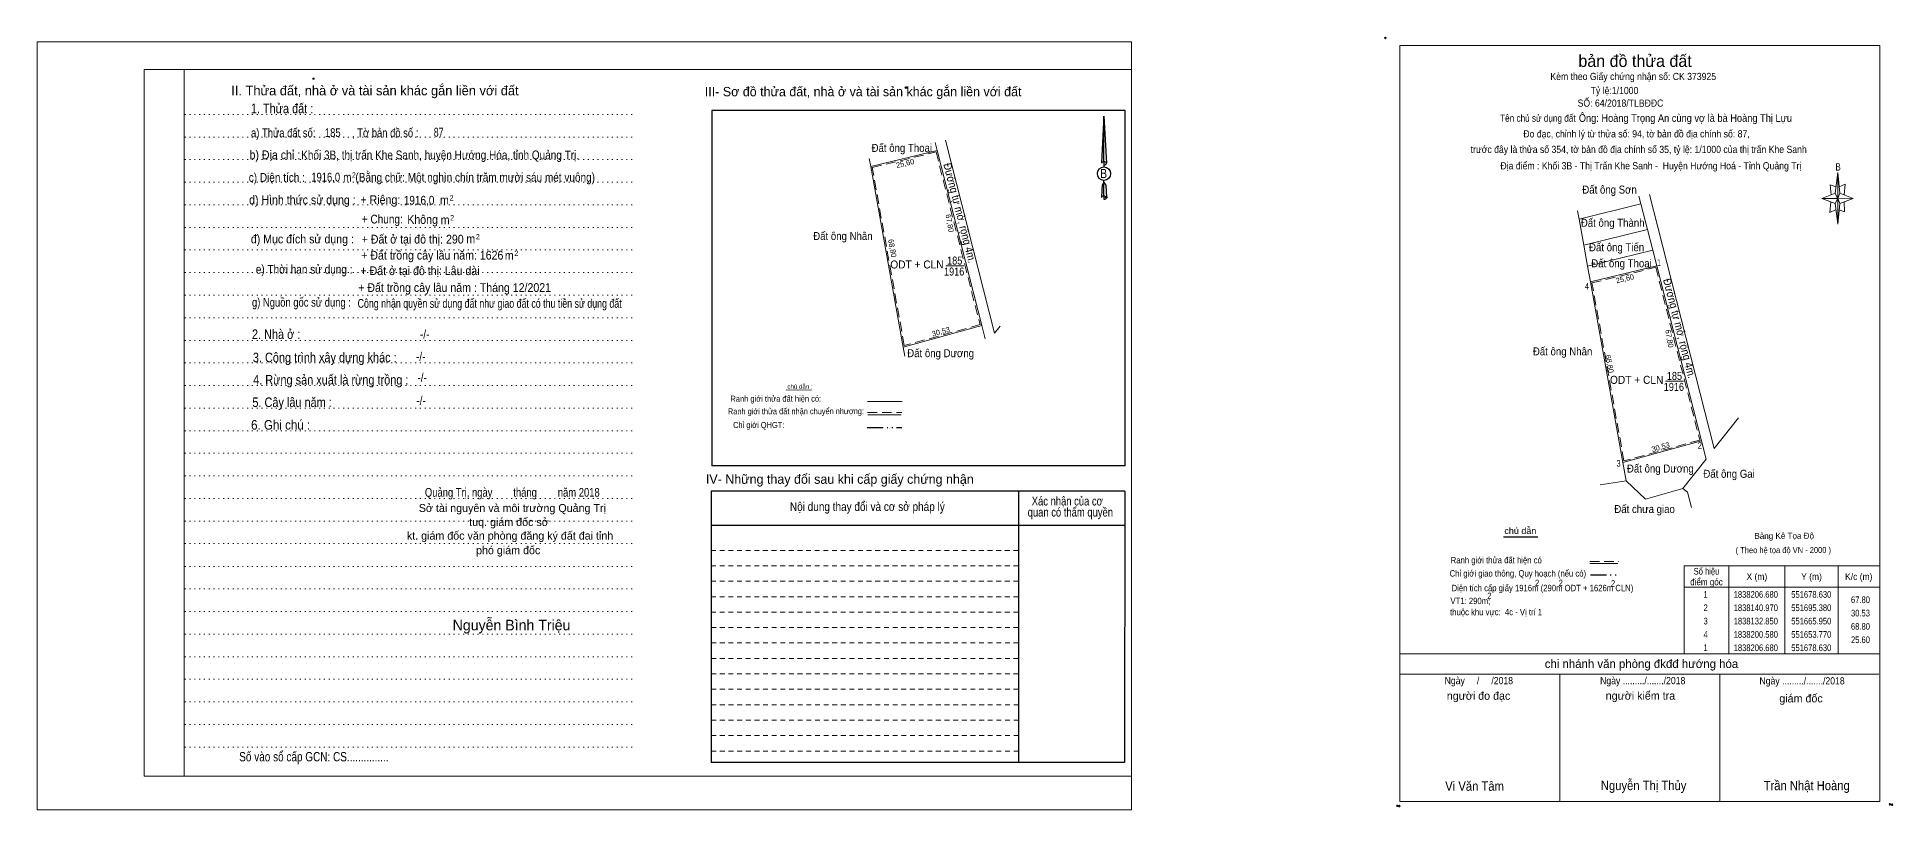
# Model space of a CAD drawing. Header units: metres. Extents: x 549942 to 551767, y 1838001 to 1838294.
# Drawn here: x 551071 to 551767, y 1838003 to 1838292 of the extents above; entities that cross this region are included whole.
import ezdxf
from ezdxf.enums import TextEntityAlignment as Align

# ---------------------------------------------------------------- set-up
doc = ezdxf.new("R2010")
doc.units = ezdxf.units.M
doc.header["$LTSCALE"] = 1.2
doc.header["$PDMODE"] = 32
doc.header["$PDSIZE"] = 0.6
for name, pattern in [('DASH_DOUBLE_DOT', [9.2, 5, -1.2, 0.3, -1.2, 0.3, -1.2]), ('DOTTED', [1.5, 0.3, -1.2]), ('MEDIUM_DASHED', [4.5, 3, -1.5]), ('SHORT_DASHED', [2.7, 1.5, -1.2])]:
    doc.linetypes.add(name, pattern=pattern)
for name, color, linetype, lineweight in [('1', 7, 'DOTTED', 13), ('10', 7, 'Continuous', 13), ('16', 7, 'Continuous', 25), ('18', 7, 'Continuous', 25), ('2', 7, 'SHORT_DASHED', 13), ('28', 7, 'Continuous', 25), ('5', 7, 'Continuous', 13), ('52', 7, 'Continuous', 13), ('55', 7, 'Continuous', 13), ('63', 7, 'Continuous', 13)]:
    doc.layers.add(name, color=color, linetype=linetype, lineweight=lineweight)
doc.layers.add('34', color=7, linetype='Continuous')

msp = doc.modelspace()

# ---------------------------------------------------------------- linework, layer by layer
at = {"layer": '1', "linetype": 'Continuous'}
for p, q in [((551111.48, 1838280.22), (551481.68, 1838280.22)), ((551111.48, 1838280.22), (551111.48, 1838015.22)), ((551481.68, 1838280.22), (551481.68, 1838012.98)), ((551111.48, 1838015.22), (551481.68, 1838015.22))]:
    msp.add_line(p, q, dxfattribs=at)
at = {"layer": '1'}
for p, q in [((551126.48, 1838280.22), (551126.48, 1838015.22)), ((551126.48, 1838280.22), (551126.48, 1838015.22)), ((551126.64, 1838263.38), (551295.72, 1838263.38)), ((551126.64, 1838254.94), (551295.72, 1838254.94)), ((551126.64, 1838246.46), (551295.72, 1838246.46)), ((551126.64, 1838237.98), (551295.72, 1838237.98)), ((551126.64, 1838229.5), (551295.72, 1838229.5)), ((551126.64, 1838221.02), (551295.72, 1838221.02)), ((551126.64, 1838212.58), (551295.72, 1838212.58)), ((551126.64, 1838204.1), (551295.72, 1838204.1)), ((551126.64, 1838195.62), (551295.72, 1838195.62)), ((551126.64, 1838187.14), (551295.72, 1838187.14)), ((551126.64, 1838178.7), (551295.72, 1838178.7)), ((551126.64, 1838170.22), (551295.72, 1838170.22)), ((551126.64, 1838161.74), (551295.72, 1838161.74)), ((551126.64, 1838153.26), (551295.72, 1838153.26)), ((551126.64, 1838144.78), (551295.72, 1838144.78)), ((551126.64, 1838136.34), (551295.72, 1838136.34)), ((551126.64, 1838127.86), (551295.72, 1838127.86)), ((551126.64, 1838119.38), (551295.72, 1838119.38)), ((551126.64, 1838110.94), (551295.72, 1838110.94)), ((551126.64, 1838102.46), (551295.72, 1838102.46)), ((551126.64, 1838093.94), (551295.72, 1838093.94)), ((551126.64, 1838085.5), (551295.72, 1838085.5)), ((551126.64, 1838077.06), (551295.72, 1838077.06)), ((551126.64, 1838068.54), (551295.72, 1838068.54)), ((551126.64, 1838060.06), (551295.72, 1838060.06)), ((551126.64, 1838051.62), (551295.72, 1838051.62)), ((551126.64, 1838043.14), (551295.72, 1838043.14)), ((551126.64, 1838034.66), (551295.72, 1838034.66)), ((551126.64, 1838026.18), (551295.72, 1838026.18))]:
    msp.add_line(p, q, dxfattribs=at)
at = {"layer": '1', "linetype": 'Continuous'}
for points in [[(551071.28, 1838002.62), (551481.68, 1838002.62), (551481.68, 1838290.62), (551071.28, 1838290.62)], [(551126.48, 1838280.22), (551481.68, 1838280.22), (551481.68, 1838015.22), (551126.48, 1838015.22)]]:
    msp.add_lwpolyline(points, close=True, dxfattribs=at)
at = {"layer": '10'}
for p, q in [((551430.33, 1838181.45), (551411.91, 1838253.72)), ((551383.88, 1838243.84), (551408.74, 1838249.94)), ((551672.7, 1838229.93), (551671.97, 1838232.77)), ((551648.88, 1838227.25), (551649.5, 1838224.19)), ((551672.7, 1838229.93), (551649.5, 1838224.19)), ((551675.17, 1838220.24), (551672.7, 1838229.93)), ((551677.15, 1838212.49), (551675.17, 1838220.24)), ((551652.7, 1838206.48), (551651.28, 1838214.35)), ((551412.07, 1838206.59), (551418.81, 1838206.59)), ((551396.06, 1838176.11), (551425.49, 1838184.23)), ((551426.75, 1838179.31), (551425.49, 1838184.23)), ((551430.33, 1838181.45), (551432.39, 1838184.06)), ((551396.66, 1838172.77), (551396.06, 1838176.11)), ((551681.96, 1838163.33), (551688.7, 1838163.33)), ((551700.22, 1838138.19), (551709.26, 1838149.66)), ((551697.11, 1838134.19), (551695.38, 1838140.97)), ((551667.19, 1838125.96), (551665.95, 1838132.85)), ((551667.19, 1838125.96), (551657.43, 1838124.53)), ((551688.37, 1838123.13), (551690.2, 1838121.75)), ((551690.2, 1838121.75), (551691.61, 1838116))]:
    msp.add_line(p, q, dxfattribs=at)
for points in [[(551396.06, 1838176.11), (551383.88, 1838243.84), (551383.34, 1838246.83)], [(551425.49, 1838184.23), (551408.74, 1838249.94), (551407.99, 1838252.89)], [(551700.22, 1838138.19), (551679.06, 1838221.2), (551675.93, 1838233.43)], [(551675.17, 1838220.24), (551651.28, 1838214.35), (551649.5, 1838224.19)], [(551695.38, 1838140.97), (551678.63, 1838206.68), (551677.15, 1838212.49)], [(551665.95, 1838132.85), (551653.77, 1838200.58), (551652.7, 1838206.48)], [(551667.19, 1838125.96), (551674.43, 1838119.18), (551688.37, 1838123.13), (551697.11, 1838134.19)]]:
    msp.add_lwpolyline(points, dxfattribs=at)
at = {"layer": '10', "linetype": 'MEDIUM_DASHED'}
msp.add_lwpolyline([(551408.38, 1838249.34), (551424.88, 1838184.58), (551396.46, 1838176.74), (551384.46, 1838243.47)], close=True, dxfattribs=at)
at = {"layer": '16'}
msp.add_line((551634.05, 1838104.87), (551621.17, 1838104.87), dxfattribs=at)
at = {"layer": '18'}
for p, q in [((551471.32, 1838262.82), (551472.24, 1838245.1)), ((551471.32, 1838262.82), (551472.24, 1838245.1)), ((551471.32, 1838262.82), (551472.24, 1838245.1)), ((551470.56, 1838247.9), (551470.4, 1838245.14)), ((551471.32, 1838245.7), (551471.32, 1838245.02)), ((551471.32, 1838245.02), (551471.32, 1838244.5)), ((551471.32, 1838244.5), (551471.32, 1838243.82)), ((551471.32, 1838244.5), (551471.32, 1838243.82)), ((551471.32, 1838244.5), (551471.32, 1838243.82)), ((551472.24, 1838245.1), (551472.24, 1838245.14)), ((551471.32, 1838237.9), (551471.32, 1838238.7)), ((551471.32, 1838237.9), (551471.32, 1838238.7)), ((551471.32, 1838237.9), (551471.32, 1838238.7)), ((551471.32, 1838237.9), (551472, 1838236.9)), ((551471.32, 1838237.9), (551472, 1838236.9)), ((551471.32, 1838237.9), (551472, 1838236.9)), ((551471.32, 1838232.9), (551471.32, 1838232.22)), ((551472, 1838236.9), (551472.24, 1838232.3)), ((551472, 1838236.9), (551472.24, 1838232.3)), ((551472, 1838236.9), (551472.24, 1838232.3)), ((551471.32, 1838232.22), (551471.32, 1838231.7))]:
    msp.add_line(p, q, dxfattribs=at)
for points in [[(551471.32, 1838245.7), (551471.32, 1838262.82), (551470.56, 1838247.9)], [(551471.32, 1838232.9), (551471.32, 1838237.9), (551470.64, 1838236.9), (551470.56, 1838235.02), (551470.4, 1838232.3)]]:
    msp.add_lwpolyline(points, dxfattribs=at)
msp.add_ellipse((551471.357, 1838241.209), major_axis=(0, 2.516), ratio=0.983453, dxfattribs=at)
for centre, start_param, end_param in [((551471.358, 1838245.086), 1.5707963, 3.074452), ((551471.358, 1838245.086), 0.0671406, 1.5707963), ((551471.358, 1838245.086), 4.712389, 6.2831853), ((551471.358, 1838232.245), 2.4910694, 3.0742784), ((551471.358, 1838232.245), 1.5707963, 2.4910694), ((551471.358, 1838232.245), 0.0671406, 1.5707963), ((551471.358, 1838232.245), 4.712389, 6.2831853)]:
    msp.add_ellipse(centre, major_axis=(0.907, 0), ratio=0.655448, start_param=start_param, end_param=end_param, dxfattribs=at)
msp.add_point((551472.24, 1838232.3), dxfattribs=at)
at = {"layer": '2'}
for p, q in [((551439.24, 1838094.14), (551324.08, 1838094.14)), ((551439.24, 1838088.34), (551324.08, 1838088.34)), ((551439.24, 1838082.54), (551324.08, 1838082.54)), ((551439.24, 1838076.78), (551324.08, 1838076.78)), ((551439.28, 1838070.98), (551324.08, 1838070.98)), ((551439.28, 1838065.22), (551324.08, 1838065.22)), ((551439.28, 1838059.42), (551324.08, 1838059.42)), ((551439.28, 1838053.62), (551324.08, 1838053.62)), ((551439.28, 1838047.86), (551324.08, 1838047.86)), ((551439.32, 1838042.06), (551324.08, 1838042.06)), ((551439.32, 1838036.26), (551324.08, 1838036.26)), ((551439.32, 1838030.5), (551324.08, 1838030.5)), ((551439.32, 1838024.7), (551324.08, 1838024.7))]:
    msp.add_line(p, q, dxfattribs=at)
at = {"layer": '28'}
for p, q in [((551324.24, 1838264.86), (551324.24, 1838131.58)), ((551479.28, 1838131.58), (551324.24, 1838131.58)), ((551439.24, 1838122.18), (551439.32, 1838020.42)), ((551479.12, 1838122.18), (551479.04, 1838020.42)), ((551479.12, 1838109.26), (551324.08, 1838109.26)), ((551479.04, 1838020.42), (551324.08, 1838020.42))]:
    msp.add_line(p, q, dxfattribs=at)
at = {"layer": '28', "linetype": 'SHORT_DASHED', "lineweight": 13}
msp.add_line((551439.24, 1838099.9), (551324.08, 1838099.9), dxfattribs=at)
at = {"layer": '28'}
for points in [[(551479.28, 1838131.58), (551479.28, 1838264.86), (551324.24, 1838264.86)], [(551479.12, 1838122.18), (551324.08, 1838122.18), (551324.08, 1838020.42)]]:
    msp.add_lwpolyline(points, dxfattribs=at)
msp.add_point((551397.16, 1838273.5), dxfattribs=at)
at = {"layer": '5'}
for p, q in [((551745.49, 1838233.83), (551746.49, 1838241.63)), ((551747.29, 1838233.83), (551752.29, 1838231.83)), ((551745.49, 1838230.03), (551740.49, 1838231.83)), ((551747.29, 1838230.03), (551746.49, 1838222.23)), ((551749.09, 1838226.83), (551747.09, 1838227.63)), ((551748.89, 1838230.63), (551749.09, 1838226.83)), ((551653.53, 1838095.07), (551664.09, 1838095.07)), ((551582.29, 1838061.11), (551762.29, 1838061.11)), ((551582.29, 1838053.51), (551761.89, 1838053.51)), ((551582.29, 1838053.51), (551761.89, 1838053.51)), ((551582.29, 1838053.51), (551761.89, 1838053.51)), ((551642.29, 1838005.71), (551642.29, 1838053.51)), ((551702.29, 1838005.71), (551702.29, 1838053.51))]:
    msp.add_line(p, q, dxfattribs=at)
at = {"layer": '5', "linetype": 'MEDIUM_DASHED'}
msp.add_line((551653.53, 1838095.71), (551664.41, 1838095.71), dxfattribs=at)
at = {"layer": '5', "linetype": 'DASH_DOUBLE_DOT', "lineweight": 25}
msp.add_line((551653.77, 1838090.79), (551664.21, 1838090.79), dxfattribs=at)
at = {"layer": '5'}
for points in [[(551582.29, 1838289.31), (551762.29, 1838289.31), (551762.29, 1838005.71), (551582.29, 1838005.71)], [(551746.49, 1838241.63), (551747.29, 1838233.83), (551746.49, 1838231.83)], [(551746.49, 1838231.83), (551740.49, 1838231.83), (551745.49, 1838233.83), (551747.29, 1838230.03), (551752.29, 1838231.83), (551746.49, 1838232.03)], [(551746.49, 1838231.83), (551746.49, 1838222.23), (551745.49, 1838230.03)]]:
    msp.add_lwpolyline(points, close=True, dxfattribs=at)
for points in [[(551746.49, 1838231.83), (551745.49, 1838233.83), (551740.49, 1838231.83)], [(551745.89, 1838236.23), (551743.69, 1838237.03), (551744.09, 1838233.23)], [(551747.09, 1838236.23), (551749.29, 1838237.23), (551748.89, 1838233.23)], [(551743.89, 1838230.63), (551743.49, 1838226.63), (551745.69, 1838227.63)], [(551746.49, 1838231.83), (551747.29, 1838230.03), (551752.29, 1838231.83)], [(551762.29, 1838005.71), (551582.29, 1838005.71), (551582.29, 1838053.51)]]:
    msp.add_lwpolyline(points, dxfattribs=at)
for p in [(551576.89, 1838292.11), (551174.92, 1838276.82), (551581.33, 1838004.15), (551582.13, 1838004.03), (551766.09, 1838004.71), (551766.89, 1838004.55)]:
    msp.add_point(p, dxfattribs=at)
at = {"layer": '52'}
msp.add_line((551653.77, 1838200.58), (551678.63, 1838206.68), dxfattribs=at)
at = {"layer": '55'}
for p, q in [((551352.2, 1838160.1), (551361.68, 1838160.06)), ((551382.64, 1838155.78), (551395.64, 1838155.78)), ((551382.76, 1838150.82), (551395.24, 1838150.82)), ((551382.76, 1838150.82), (551395.24, 1838150.82))]:
    msp.add_line(p, q, dxfattribs=at)
at = {"layer": '55', "linetype": 'MEDIUM_DASHED'}
msp.add_line((551382.72, 1838151.7), (551395.52, 1838151.7), dxfattribs=at)
at = {"layer": '55', "linetype": 'DASH_DOUBLE_DOT', "lineweight": 25}
msp.add_line((551382.56, 1838146.06), (551395.56, 1838146.06), dxfattribs=at)
at = {"layer": '63'}
for p, q in [((551652.7, 1838206.48), (551677.15, 1838212.49)), ((551665.95, 1838132.85), (551695.38, 1838140.97)), ((551705.69, 1838094.11), (551705.69, 1838061.11)), ((551726.69, 1838094.11), (551726.69, 1838061.11)), ((551746.69, 1838094.11), (551746.69, 1838061.11)), ((551688.89, 1838086.11), (551762.29, 1838086.11))]:
    msp.add_line(p, q, dxfattribs=at)
at = {"layer": '63', "linetype": 'MEDIUM_DASHED'}
msp.add_lwpolyline([(551678.27, 1838206.08), (551694.77, 1838141.32), (551666.35, 1838133.48), (551654.35, 1838200.21)], close=True, dxfattribs=at)
at = {"layer": '63'}
msp.add_lwpolyline([(551688.89, 1838094.11), (551762.29, 1838094.11), (551762.29, 1838061.11), (551688.89, 1838061.11)], close=True, dxfattribs=at)

# ---------------------------------------------------------------- texts
at = {"layer": '10'}
for s, width, p in [('Đất ông Thoại', 0.9, (551395.535, 1838249.36)), ('Đất ông Sơn', 0.9, (551660.94, 1838233.73)), ('Đất ông Nhân', 0.9, (551373.445, 1838216.32)), ('Đất ông Thành', 0.9, (551662.115, 1838221.3)), ('Đất ông Tiến', 0.9, (551663.585, 1838212.11)), ('ODT + CLN', 0.95, (551401.225, 1838205.65)), ('1916', 0.85, (551415.175, 1838203.01)), ('185', 0.85, (551415.38, 1838207.12)), ('Đất ông Thoại', 0.9, (551665.425, 1838206.1)), ('Đất ông Dương', 0.9, (551410.095, 1838172.39)), ('Đất ông Nhân', 0.9, (551643.335, 1838173.06)), ('ODT + CLN', 0.95, (551671.115, 1838162.39)), ('1916', 0.85, (551685.065, 1838159.75)), ('185', 0.85, (551685.27, 1838163.86)), ('Đất ông Dương', 0.9, (551679.985, 1838129.13)), ('Đất ông Gai', 0.9, (551705.76, 1838127.16)), ('Đất chưa giao', 0.9, (551674.08, 1838113.94))]:
    msp.add_text(s, height=3, dxfattribs=dict(at, width=width)).set_placement(p, align=Align.CENTER)
for s, height, rotation, width, p in [('25,60', 2, 13.787, 0.95, (551397.042, 1838244.111)), ('Đường tự mở, rộng 4m.', 3, 284.3, 0.9, (551415.833, 1838226.1)), ('67,80', 2, 280.254, 0.9, (551412.539, 1838222.443)), ('68,80', 2, 280.254, 0.9, (551391.019, 1838213.073)), ('Đường tự mở, rộng 4m.', 3, 284.3, 0.9, (551685.725, 1838182.835)), ('30,53', 2, 15.425, 0.95, (551410.454, 1838181.002)), ('67,80', 2, 280.254, 0.9, (551682.429, 1838179.183)), ('68,80', 2, 280.254, 0.9, (551659.989, 1838169.713))]:
    msp.add_text(s, height=height, rotation=rotation, dxfattribs=dict(at, width=width)).set_placement(p, align=Align.CENTER)
at = {"layer": '16', "width": 0.8}
for p in [(551633.78, 1838086.55), (551642.66, 1838086.55), (551662.26, 1838086.36), (551615.87, 1838081.71)]:
    msp.add_text('2', height=2.4, dxfattribs=at).set_placement(p, align=Align.CENTER)
at = {"layer": '18'}
for s, height, p in [('II. Thửa đất, nhà ở và tài sản khác gắn liền với đất', 3.6, (551197.96, 1838270.58)), ('Sở tài nguyên và môi trường Quảng Trị', 3, (551249.5, 1838114.32)), ('kt. giám đốc văn phòng đăng ký đất đai tỉnh', 3, (551248.63, 1838103.96)), ('tuq. giám đốc sở', 3, (551248.24, 1838109.06)), ('phó giám đốc', 3, (551247.93, 1838098.5)), ('Nguyễn Bình Triệu', 3.96, (551249.19, 1838069.94))]:
    msp.add_text(s, height=height, dxfattribs=at).set_placement(p, align=Align.CENTER)
for s, height, width, p in [('1. Thửa đất :', 3.6, 0.85, (551163.13, 1838263.86)), ('a) Thửa đất số:              , Tờ bản đồ số : ', 3.3, 0.8, (551183.36, 1838254.86)), ('185', 3.3, 0.8, (551182.145, 1838254.94)), ('87', 3.3, 0.75, (551221.87, 1838255.1)), ('b) Địa chỉ : ', 3.3, 0.9, (551160.98, 1838246.62)), (' Khối 3B, thị trấn Khe Sanh, huyện Hướng Hóa, tỉnh Quảng Trị.', 3.3, 0.85, (551221.89, 1838246.58)), ('c) Diện tích :                                                   ', 3.3, 0.85, (551187.75, 1838238.14)), ('1916,0', 3.3, 0.8, (551179.5, 1838238.26)), (' m', 3.3, 0.85, (551187.09, 1838238.22)), ('2', 2, 0.75, (551190.07, 1838239.66)), ('(Bằng chữ: Một nghìn chín trăm mười sáu mét vuông)', 3.3, 0.85, (551235.565, 1838238.2)), ('B', 3.456, 0.85, (551471.21, 1838239.54)), ('d) Hình thức sử dụng :', 3.3, 0.9, (551170.75, 1838229.74)), ('+ Riêng: ', 3.3, 0.9, (551200.55, 1838229.78)), ('1916,0', 3.3, 0.85, (551214.515, 1838229.58)), ('2', 2, 0.8, (551226.71, 1838231.12)), ('       + Chung:', 3.3, 0.85, (551197.08, 1838222.52)), ('Không', 3.3, 0.9, (551215.84, 1838222.38)), (' m', 3.3, 0.9, (551223.475, 1838229.68)), ('2', 2, 0.8, (551226.92, 1838223.66)), ('đ) Mục đích sử dụng :', 3.3, 0.9, (551170.75, 1838215.06)), ('+ Đất ở tại đô thị: 290', 3.3, 0.9, (551212.115, 1838214.99)), (' m', 3.3, 0.9, (551223.73, 1838222.22)), ('2', 2, 0.8, (551236.57, 1838216.56)), ('+ Đất trồng cây lâu năm: 1626', 3.3, 0.9, (551219.475, 1838208.98)), (' m', 3.3, 0.9, (551233.335, 1838215.12)), (' m', 3.3, 0.9, (551247.775, 1838208.91)), ('2', 2, 0.8, (551251.01, 1838210.35)), ('e) Thời hạn sử dụng :', 3.3, 0.85, (551171.41, 1838203.7)), ('+ Đất ở tại đô thị: Lâu dài', 3.3, 0.9, (551214.86, 1838203.16)), ('+ Đất trồng cây lâu năm : Tháng 12/2021', 3.3, 0.9, (551227.85, 1838196.84)), ('g) Nguồn gốc sử dụng :', 3.3, 0.8, (551170.395, 1838191.33)), ('Công nhận quyền sử dụng đất như giao đất có thu tiền sử dụng đất', 3.3, 0.75, (551240.975, 1838190.91)), ('2. Nhà ở :', 3.6, 0.85, (551160.91, 1838179.2)), ('3. Công trình xây dựng khác :', 3.6, 0.85, (551179.14, 1838170.48)), ('4. Rừng sản xuất là rừng trồng :', 3.6, 0.85, (551181.41, 1838162.12)), ('5. Cây lâu năm :', 3.6, 0.85, (551166.9, 1838153.68)), ('6. Ghi chú :', 3.6, 0.9, (551162.59, 1838145.2)), ('Quảng Trị, ngày        tháng        năm 2018', 3.3, 0.8, (551249.47, 1838120.04)), ('Số vào sổ cấp GCN: CS...............', 3.5, 0.8, (551175.06, 1838020.82))]:
    msp.add_text(s, height=height, dxfattribs=dict(at, width=width)).set_placement(p, align=Align.CENTER)
at = {"layer": '2', "width": 0.9}
msp.add_text('Tỷ lệ:1/1000', height=2.7, dxfattribs=at).set_placement((551662.795, 1838271.03), align=Align.CENTER)
at = {"layer": '28'}
for s, p in [('III- Sơ đồ thửa đất, nhà ở và tài sản khác gắn liền với đất', (551381.04, 1838270.22)), ('IV- Những thay đổi sau khi cấp giấy chứng nhận', (551372.29, 1838124.9))]:
    msp.add_text(s, height=3.5, dxfattribs=at).set_placement(p, align=Align.CENTER)
for s, width, p in [('-/-', 0.85, (551216.63, 1838179.4)), ('-/-', 0.85, (551215.15, 1838171)), ('-/-', 0.85, (551215.67, 1838163.12)), ('-/-', 0.85, (551215.27, 1838154.48)), ('Nội dung thay đổi và cơ sở pháp lý', 0.85, (551382.62, 1838114.7)), (' quan có thẩm quyền', 0.8, (551458.25, 1838112.62)), ('Xác nhận của cơ', 0.8, (551457.59, 1838116.78))]:
    msp.add_text(s, height=3.3, dxfattribs=dict(at, width=width)).set_placement(p, align=Align.CENTER)
at = {"layer": '34', "width": 0.9}
msp.add_text('Ông: Hoàng Trọng An cùng vợ là bà Hoàng Thị Lựu', height=2.88, dxfattribs=at).set_placement((551649.41, 1838260.63))
at = {"layer": '5'}
for s, height, p in [('bản đồ thửa đất', 4.5, (551670.51, 1838281.23)), ('chi nhánh văn phòng đkđđ hướng hóa', 3.2, (551672.91, 1838055.83)), ('người đo đạc', 3, (551611.815, 1838043.91)), ('người kiểm tra', 3, (551672.525, 1838043.95)), ('giám đốc', 3, (551732.74, 1838042.93))]:
    msp.add_text(s, height=height, dxfattribs=at).set_placement(p, align=Align.CENTER)
for s, height, width, p in [('Kèm theo Giấy chứng nhận số: CK 373925', 2.7, 0.9, (551669.825, 1838276.31)), ('SỐ: 64/2018/TLBĐĐC', 2.7, 0.9, (551665.045, 1838266.31)), ('Tên chủ sử dụng đất', 2.7, 0.85, (551634.06, 1838260.67)), ('Đo đạc, chỉnh lý từ thửa số: 94, tờ bản đồ địa chính số: 87, ', 2.7, 0.9, (551671.505, 1838254.79)), ('trước đây là thửa số 354, tờ bản đồ địa chính số 35, tỷ lệ: 1/1000 của thị trấn Khe Sanh', 2.7, 0.9, (551671.87, 1838248.95)), ('Địa điểm : Khối 3B - Thị Trấn Khe Sanh -  Huyện Hướng Hoá - Tỉnh Quảng Trị ', 2.7, 0.9, (551676.895, 1838242.81)), ('B', 2.755, 0.8, (551746.655, 1838242.35)), ('chú dẫn', 2.4, 1.05, (551627.495, 1838106.07)), ('Ranh giới thửa đất hiện có ', 2.4, 0.9, (551618.86, 1838095.07)), ('Chỉ giới giao thông, Quy hoạch (nếu có)', 2.4, 0.9, (551626.555, 1838090.11)), ('Diện tích cấp giấy 1916m (290m ODT + 1626m CLN)', 2.4, 0.9, (551635.78, 1838084.62)), ('VT1: 290m; ', 2.4, 0.9, (551609.135, 1838079.77)), ('thuộc khu vực:  4c - Vị trí 1', 2.4, 0.9, (551618.405, 1838075.61)), ('Ngày     /     /2018', 2.7, 0.9, (551611.92, 1838049.75)), ('Ngày ........./......./2018', 2.7, 0.9, (551673.375, 1838049.75)), ('Ngày ........./......./2018', 2.7, 0.9, (551733.135, 1838049.67)), ('Vi Văn Tâm', 3.5, 0.9, (551610.325, 1838009.79)), ('Nguyễn Thị Thủy', 3.5, 0.9, (551673.725, 1838010.03)), ('Trần Nhật Hoàng', 3.5, 0.9, (551734.87, 1838010.01))]:
    msp.add_text(s, height=height, dxfattribs=dict(at, width=width)).set_placement(p, align=Align.CENTER)
at = {"layer": '55'}
for s, height, width, p in [('Ranh giới thửa đất hiện có:', 2.26, 0.9, (551348.283, 1838155.695)), ('Ranh giới thửa đất nhận chuyển nhượng:', 2.24, 0.85, (551355.843, 1838150.992)), ('Chỉ giới QHGT:', 2.25, 0.9, (551341.893, 1838145.841)), ('( Theo hệ tọa độ VN - 2000 )', 2.26, 0.9, (551726.108, 1838098.918))]:
    msp.add_text(s, height=height, rotation=0.127, dxfattribs=dict(at, width=width)).set_placement(p, align=Align.CENTER)
for s, height, rotation, p in [('chú dẫn :', 1.665, 359.976, (551357.385, 1838160.538)), ('Bảng Kê Tọa Độ', 2.26, 0.127, (551726.428, 1838104.267))]:
    msp.add_text(s, height=height, rotation=rotation, dxfattribs=at).set_placement(p, align=Align.CENTER)
at = {"layer": '63'}
for s, width, p in [(' 1', 0.75, (551680.26, 1838206.58)), (' 4', 0.85, (551653.26, 1838197.73)), (' 2', 0.85, (551695.58, 1838138.02)), (' 3', 0.8, (551665.08, 1838131.32)), ('67.80', 0.85, (551758.59, 1838080.16)), ('30.53', 0.85, (551758.59, 1838075.16)), ('68.80', 0.85, (551758.59, 1838070.16)), ('25.60', 0.85, (551758.59, 1838065.16))]:
    msp.add_text(s, height=2.5, dxfattribs=dict(at, width=width)).set_placement(p, align=Align.RIGHT)
at = {"layer": '63', "width": 0.95}
for s, rotation, p in [('25,60', 13.787, (551666.932, 1838200.851)), ('30,53', 15.425, (551680.344, 1838137.742))]:
    msp.add_text(s, height=2, rotation=rotation, dxfattribs=at).set_placement(p, align=Align.CENTER)
at = {"layer": '63'}
for s, width, p in [('Số hiệu', 0.85, (551697.29, 1838090.86)), ('điểm góc', 0.9, (551697.29, 1838086.86)), ('X (m)', 0.95, (551716.19, 1838088.86)), ('Y (m)', 0.95, (551736.685, 1838088.86)), ('K/c (m)', 0.95, (551754.39, 1838088.86)), (' 2', 0.85, (551696.59, 1838077.16)), (' 1', 0.75, (551696.585, 1838082.16)), ('1838206.680', 0.85, (551715.79, 1838082.16)), ('1838140.970', 0.85, (551715.79, 1838077.16)), ('551678.630', 0.85, (551736.595, 1838082.16)), ('551695.380', 0.85, (551736.595, 1838077.16)), (' 3', 0.8, (551696.59, 1838072.16)), ('1838132.850', 0.85, (551715.79, 1838072.16)), ('551665.950', 0.85, (551736.595, 1838072.16)), (' 4', 0.85, (551696.585, 1838067.16)), ('1838200.580', 0.85, (551715.79, 1838067.16)), ('551653.770', 0.85, (551736.595, 1838067.16)), (' 1', 0.75, (551696.585, 1838062.16)), ('1838206.680', 0.85, (551715.79, 1838062.16)), ('551678.630', 0.85, (551736.595, 1838062.16))]:
    msp.add_text(s, height=2.5, dxfattribs=dict(at, width=width)).set_placement(p, align=Align.CENTER)

doc.saveas('drawing.dxf')
